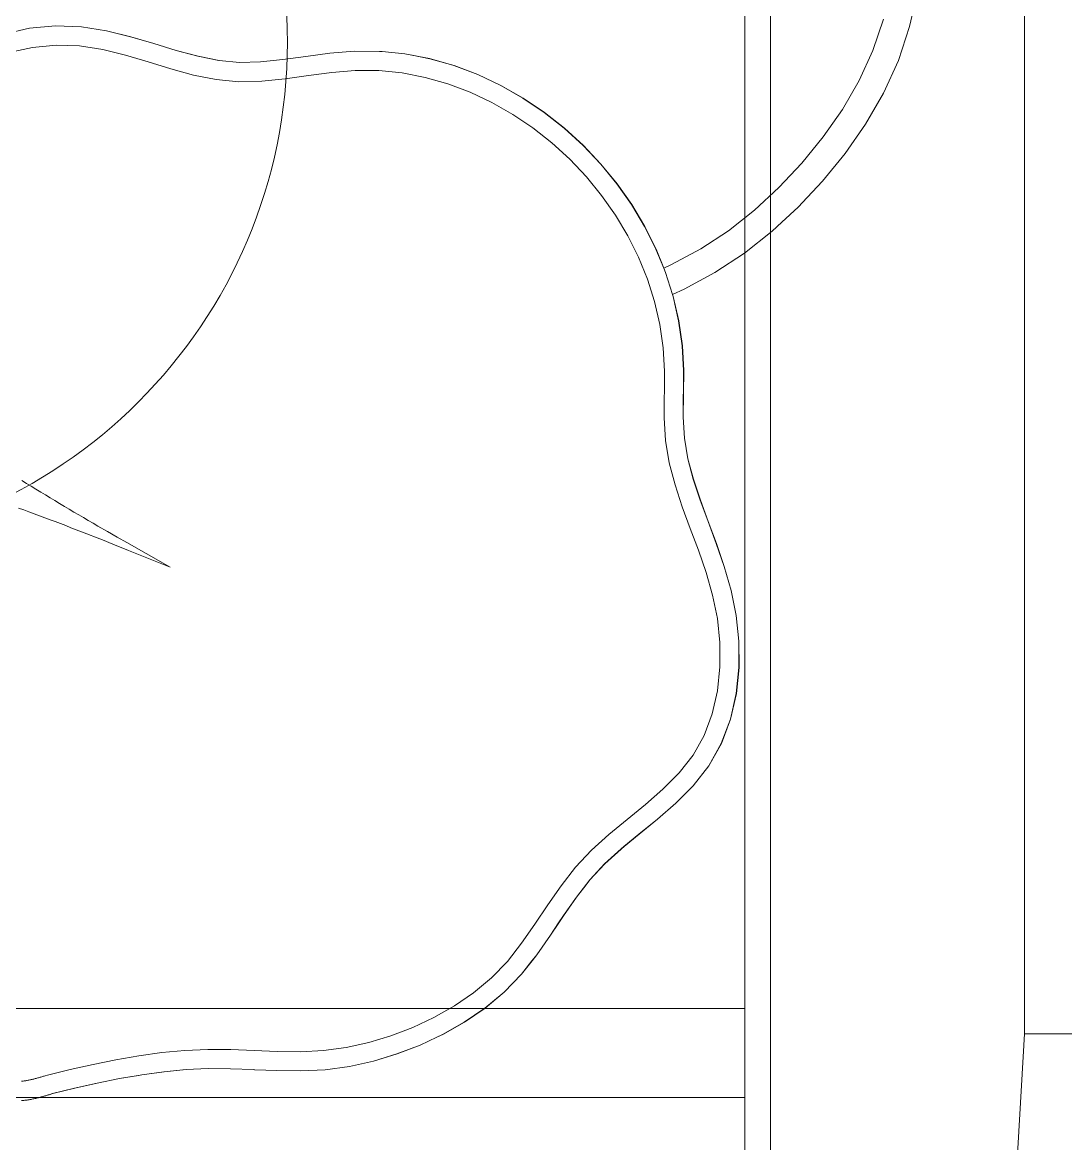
# Model space of a CAD drawing. Header units: millimetres. Extents: x 930469 to 1523124, y -120375 to 411163.
# Drawn here: x 1407635 to 1411738, y 131921 to 136332 of the extents above; entities that cross this region are included whole.
import ezdxf

# ---------------------------------------------------------------- set-up
doc = ezdxf.new("R2010")
doc.units = ezdxf.units.MM
for name, color, linetype, lineweight in [('A-NET THAY', 8, 'Continuous', 0), ('A1-KÝ HIỆU', 8, 'Continuous', 0), ('COT VACH', 8, 'Continuous', 0), ('xr', 8, 'Continuous', 0)]:
    doc.layers.add(name, color=color, linetype=linetype, lineweight=lineweight)

# ---------------------------------------------------------------- blocks, each defined once
blk = doc.blocks.new('zzz')
at = {"layer": 'xr', "ltscale": 3}
for p, q in [((1243254.9, 18139.5), (1243315.7, 18409.5)), ((1242966.5, 17951.7), (1243048, 18197.7)), ((1236330.2, 18125), (1236128.2, 18078.9)), ((1236535.2, 18144.9), (1236330.2, 18125)), ((1236738.8, 18137.4), (1236535.2, 18144.9)), ((1236739.1, 18137.4), (1236738.8, 18137.4)), ((1236740.1, 18137.3), (1236739.1, 18137.4)), ((1236935.9, 18106), (1236739.1, 18137.4)), ((1236937.2, 18105.9), (1236740.1, 18137.3)), ((1237125.3, 18059.2), (1236935.9, 18106)), ((1237126.6, 18059.1), (1236937.2, 18105.9)), ((1243166.5, 17872.2), (1243254.9, 18139.5)), ((1237307.7, 18005.2), (1237125.3, 18059.2)), ((1237309.1, 18005.1), (1237126.6, 18059.1)), ((1237484.1, 17951.4), (1237307.7, 18005.2)), ((1237485.4, 17951.4), (1237309.1, 18005.1)), ((1236354.8, 17975.3), (1236171.2, 17933.5)), ((1236540.1, 17993.3), (1236354.8, 17975.3)), ((1236724.3, 17986.5), (1236540.1, 17993.3)), ((1236724.3, 17986.5), (1236906, 17957.5)), ((1237085.8, 17913), (1236906, 17957.5)), ((1237085.8, 17913), (1237264.4, 17860.2)), ((1237484.1, 17951.4), (1237654.7, 17904.8)), ((1237485.4, 17951.4), (1237656, 17904.7)), ((1238691.9, 17928.6), (1238503.8, 17904)), ((1238691.9, 17928.6), (1238886.5, 17944.6)), ((1239084.9, 17943.8), (1238886.5, 17944.6)), ((1239085.8, 17943.7), (1239084.9, 17943.8)), ((1239086.2, 17943.7), (1239085.8, 17943.7)), ((1239103.8, 17941.9), (1239086.2, 17943.7)), ((1239105.1, 17941.8), (1239103.8, 17941.9)), ((1239282.9, 17924), (1239105.1, 17941.8)), ((1239339.1, 17913.2), (1239282.9, 17924)), ((1239284.2, 17923.9), (1239282.9, 17924)), ((1239340.5, 17913.1), (1239284.2, 17923.9)), ((1239340.5, 17913.1), (1239339.1, 17913.2)), ((1239339.1, 17913.2), (1239478.3, 17886.3)), ((1239340.5, 17913.1), (1239479.6, 17886.2)), ((1242858.2, 17714.5), (1242966.5, 17951.7)), ((1237264.4, 17860.2), (1237442.2, 17806)), ((1237654.7, 17904.8), (1237819.9, 17871.6)), ((1237656, 17904.7), (1237821.2, 17871.5)), ((1237821.2, 17871.5), (1237819.9, 17871.6)), ((1237982.4, 17856.8), (1237821.2, 17871.5)), ((1237982.4, 17856.8), (1238148.6, 17861.1)), ((1238322.5, 17879), (1238148.6, 17861.1)), ((1238322.5, 17879), (1238503.8, 17904)), ((1239670, 17831.6), (1239478.3, 17886.3)), ((1239671.3, 17831.5), (1239479.6, 17886.2)), ((1239670, 17831.6), (1239856.9, 17761)), ((1239858.2, 17760.9), (1239671.3, 17831.5)), ((1243049.3, 17614.8), (1243166.5, 17872.2)), ((1237620.1, 17757.4), (1237442.2, 17806)), ((1237620.1, 17757.4), (1237798.5, 17721.5)), ((1238341.4, 17728.6), (1238524.7, 17753.9)), ((1238524.7, 17753.9), (1238708.7, 17777.9)), ((1238893.1, 17793.1), (1238708.7, 17777.9)), ((1238893.1, 17793.1), (1239077.6, 17792.4)), ((1239261.4, 17774), (1239077.6, 17792.4)), ((1239261.4, 17774), (1239443.5, 17738.8)), ((1239443.5, 17738.8), (1239622.7, 17687.7)), ((1239856.9, 17761), (1240038.2, 17675.6)), ((1240039.5, 17675.5), (1239858.2, 17760.9)), ((1237978, 17705.1), (1237798.5, 17721.5)), ((1237978, 17705.1), (1238159.1, 17709.8)), ((1238341.4, 17728.6), (1238159.1, 17709.8)), ((1239798.1, 17621.5), (1239622.7, 17687.7)), ((1240038.2, 17675.6), (1240212.8, 17576.2)), ((1240214.1, 17576.1), (1240039.5, 17675.5)), ((1242726.7, 17487), (1242858.2, 17714.5)), ((1239968.6, 17541.1), (1239798.1, 17621.5)), ((1240379.7, 17463.8), (1240212.8, 17576.2)), ((1240381, 17463.7), (1240214.1, 17576.1)), ((1243049.3, 17614.8), (1242907.9, 17370.3)), ((1240133.1, 17447.4), (1239968.6, 17541.1)), ((1242726.7, 17487), (1242575.2, 17270.2)), ((1240290.6, 17341.3), (1240133.1, 17447.4)), ((1240537.9, 17339.2), (1240379.7, 17463.8)), ((1240539.2, 17339.1), (1240381, 17463.7)), ((1240440.2, 17223.6), (1240290.6, 17341.3)), ((1240686.6, 17203.3), (1240537.9, 17339.2)), ((1240687.9, 17203.3), (1240539.2, 17339.1)), ((1242746.5, 17139.2), (1242907.9, 17370.3)), ((1240580.7, 17095.2), (1240440.2, 17223.6)), ((1240824.7, 17057.2), (1240686.6, 17203.3)), ((1240826.1, 17057.2), (1240687.9, 17203.3)), ((1242407.2, 17065), (1242575.2, 17270.2)), ((1242746.5, 17139.2), (1242568.9, 16922)), ((1240711.4, 16957.1), (1240580.7, 17095.2)), ((1240824.7, 17057.2), (1240951.7, 16901.8)), ((1240953, 16901.7), (1240826.1, 17057.2)), ((1242407.2, 17065), (1242226.3, 16872.5)), ((1240711.4, 16957.1), (1240831.5, 16810.1)), ((1241066.8, 16737.9), (1240951.7, 16901.8)), ((1241068.1, 16737.8), (1240953, 16901.7)), ((1242033.4, 16694.3), (1242226.3, 16872.5)), ((1242448.7, 16794.2), (1242568.9, 16922)), ((1240940.3, 16655.2), (1240831.5, 16810.1)), ((1242377.8, 16718.6), (1242448.7, 16794.2)), ((1241169.2, 16566.5), (1241066.8, 16737.9)), ((1241170.5, 16566.4), (1241068.1, 16737.8)), ((1241828.6, 16532.8), (1242033.4, 16694.3)), ((1242248.7, 16599.3), (1242377.8, 16718.6)), ((1241037.1, 16493.3), (1240940.3, 16655.2)), ((1242173.4, 16529.6), (1242248.7, 16599.3)), ((1241169.2, 16566.5), (1241258.3, 16388.5)), ((1241259.6, 16388.4), (1241170.5, 16566.4)), ((1241828.6, 16532.8), (1241611.3, 16390.3)), ((1241954.6, 16357.1), (1242173.4, 16529.6)), ((1241121.1, 16325.4), (1241037.1, 16493.3)), ((1241121.1, 16325.4), (1241191.8, 16152.4)), ((1241319.9, 16237.4), (1241258.3, 16388.5)), ((1241321, 16237.9), (1241259.6, 16388.4)), ((1241611.3, 16390.3), (1241382.5, 16266.7)), ((1241954.6, 16357.1), (1241721.9, 16204.4)), ((1241319.9, 16237.4), (1241321, 16237.9)), ((1241333.2, 16204.7), (1241319.9, 16237.4)), ((1241321, 16237.9), (1241382.5, 16266.7)), ((1241334.5, 16204.6), (1241321, 16237.9)), ((1241248.2, 15975.3), (1241191.8, 16152.4)), ((1241333.2, 16204.7), (1241388.6, 16030.8)), ((1241334.5, 16204.6), (1241389.7, 16031.4)), ((1241479.7, 16073.4), (1241721.9, 16204.4)), ((1241479.7, 16073.4), (1241389.7, 16031.4)), ((1241248.2, 15975.3), (1241289.9, 15794.8)), ((1241388.6, 16030.8), (1241389.7, 16031.4)), ((1241393.3, 16016), (1241388.6, 16030.8)), ((1241394.6, 16015.9), (1241389.7, 16031.4)), ((1241437.6, 15823.3), (1241393.3, 16016)), ((1241439, 15823.2), (1241394.6, 16015.9)), ((1241315.9, 15612.1), (1241289.9, 15794.8)), ((1241465.5, 15627.6), (1241437.6, 15823.3)), ((1241466.8, 15627.5), (1241439, 15823.2)), ((1241465.5, 15627.6), (1241475.9, 15432.1)), ((1241466.8, 15627.5), (1241477.3, 15432)), ((1241325.9, 15428), (1241315.9, 15612.1)), ((1241322.6, 15060.9), (1241325.9, 15428)), ((1241472.6, 15065.5), (1241475.9, 15432.1)), ((1241473.9, 15065.4), (1241477.3, 15432)), ((1241333.2, 14881.2), (1241322.6, 15060.9)), ((1241472.6, 15065.5), (1241482.3, 14899.4)), ((1241483.7, 14899.3), (1241473.9, 15065.4)), ((1241333.2, 14881.2), (1241363.3, 14705.4)), ((1241509.7, 14738.9), (1241482.3, 14899.4)), ((1241511, 14738.8), (1241483.7, 14899.3)), ((1241552.6, 14577.3), (1241509.7, 14738.9)), ((1241554, 14577.2), (1241511, 14738.8)), ((1241409.3, 14532.6), (1241363.3, 14705.4)), ((1236269.9, 14567.9), (1236306.9, 14544.9)), ((1241607.3, 14412.8), (1241552.6, 14577.3)), ((1241554, 14577.2), (1241608.6, 14412.7)), ((1236306.9, 14544.9), (1236344, 14521.9)), ((1236344, 14521.9), (1236381.1, 14499.1)), ((1236381.1, 14499.1), (1236418.2, 14476.4)), ((1236418.2, 14476.4), (1236455.5, 14453.7)), ((1241466.3, 14361.3), (1241409.3, 14532.6)), ((1236492.8, 14431.1), (1236455.5, 14453.7)), ((1236492.8, 14431.1), (1236530.1, 14408.6)), ((1236530.1, 14408.6), (1236567.5, 14386.2)), ((1236567.5, 14386.2), (1236605, 14363.9)), ((1241669.2, 14244.2), (1241607.3, 14412.8)), ((1241670.6, 14244.2), (1241608.6, 14412.7)), ((1236242.9, 14350.7), (1236284.4, 14335.7)), ((1236284.4, 14335.7), (1236325.9, 14320.5)), ((1236325.9, 14320.5), (1236367.3, 14305.3)), ((1236408.8, 14290), (1236367.3, 14305.3)), ((1236605, 14363.9), (1236642.5, 14341.6)), ((1236642.5, 14341.6), (1236680.1, 14319.4)), ((1236717.7, 14297.2), (1236680.1, 14319.4)), ((1236717.7, 14297.2), (1236755.3, 14275.1)), ((1241529.3, 14190.2), (1241466.3, 14361.3)), ((1236408.8, 14290), (1236450.1, 14274.5)), ((1236450.1, 14274.5), (1236491.5, 14259)), ((1236491.5, 14259), (1236532.8, 14243.4)), ((1236532.8, 14243.4), (1236574.2, 14227.7)), ((1236574.2, 14227.7), (1236615.4, 14211.9)), ((1236656.7, 14196), (1236615.4, 14211.9)), ((1236755.3, 14275.1), (1236793, 14253.1)), ((1236793, 14253.1), (1236830.7, 14231.1)), ((1236830.7, 14231.1), (1236868.5, 14209.2)), ((1236944.1, 14165.5), (1236868.5, 14209.2)), ((1241669.2, 14244.2), (1241733.7, 14070.6)), ((1241735, 14070.5), (1241670.6, 14244.2)), ((1236656.7, 14196), (1236697.9, 14180)), ((1236697.9, 14180), (1236739.1, 14164)), ((1236739.1, 14164), (1236780.3, 14147.9)), ((1236862.7, 14115.5), (1236780.3, 14147.9)), ((1236862.7, 14115.5), (1236903.8, 14099.2)), ((1237019.8, 14122), (1236944.1, 14165.5)), ((1237095.6, 14078.6), (1237019.8, 14122)), ((1241593.3, 14018), (1241529.3, 14190.2)), ((1236986, 14066.5), (1236903.8, 14099.2)), ((1237109.3, 14017.1), (1236986, 14066.5)), ((1237095.6, 14078.6), (1237247.4, 13992.1)), ((1241795.5, 13890.6), (1241733.7, 14070.6)), ((1241796.8, 13890.5), (1241735, 14070.5)), ((1237437.4, 13884.3), (1237109.3, 14017.1)), ((1237247.4, 13992.1), (1237437.4, 13884.3)), ((1241593.3, 14018), (1241653.4, 13843.2)), ((1241849.4, 13702.6), (1241795.5, 13890.6)), ((1241850.7, 13702.5), (1241796.8, 13890.5)), ((1241704.7, 13664.7), (1241653.4, 13843.2)), ((1241889.3, 13505.9), (1241849.4, 13702.6)), ((1241890.6, 13505.8), (1241850.7, 13702.5)), ((1241704.7, 13664.7), (1241742.2, 13480.8)), ((1241910.7, 13302.1), (1241889.3, 13505.9)), ((1241912, 13302), (1241890.6, 13505.8)), ((1241761.9, 13292), (1241742.2, 13480.8)), ((1241762.6, 13101.5), (1241761.9, 13292)), ((1241911.4, 13095.7), (1241910.7, 13302.1)), ((1241912.7, 13095.6), (1241912, 13302)), ((1241762.6, 13101.5), (1241743.1, 12913.6)), ((1241890, 12890.5), (1241911.4, 13095.7)), ((1241891.4, 12890.4), (1241912.7, 13095.6)), ((1241702.1, 12732.4), (1241743.1, 12913.6)), ((1241844.7, 12690.1), (1241890, 12890.5)), ((1241846, 12690), (1241891.4, 12890.4)), ((1241638.4, 12561.8), (1241702.1, 12732.4)), ((1241773.3, 12498.7), (1241844.7, 12690.1)), ((1241774.6, 12498.6), (1241846, 12690)), ((1241551, 12406.1), (1241638.4, 12561.8)), ((1241674.2, 12322.1), (1241773.3, 12498.7)), ((1241675.5, 12322), (1241774.6, 12498.6)), ((1241441.1, 12266.2), (1241551, 12406.1)), ((1241314, 12138.4), (1241441.1, 12266.2)), ((1241551.4, 12165.9), (1241674.2, 12322.1)), ((1241552.7, 12165.8), (1241675.5, 12322)), ((1241175.7, 12018), (1241314, 12138.4)), ((1241414.2, 12027.8), (1241551.4, 12165.9)), ((1241415.5, 12027.7), (1241552.7, 12165.8)), ((1241031.9, 11900.8), (1241175.7, 12018)), ((1241269.8, 11902.3), (1241414.2, 12027.8)), ((1241271.1, 11902.2), (1241415.5, 12027.7)), ((1240888.5, 11782.3), (1241031.9, 11900.8)), ((1241124.6, 11783.8), (1241269.8, 11902.3)), ((1241125.9, 11783.7), (1241271.1, 11902.2)), ((1240751.2, 11658.2), (1240888.5, 11782.3)), ((1241007.2, 11686.9), (1241124.6, 11783.8)), ((1241008.6, 11686.9), (1241125.9, 11783.7)), ((1240625.7, 11524), (1240751.2, 11658.2)), ((1240854.3, 11550.3), (1240984.2, 11667.9)), ((1240855.6, 11550.2), (1240985.5, 11667.8)), ((1240984.2, 11667.9), (1241007.2, 11686.9)), ((1240985.5, 11667.8), (1241008.6, 11686.9)), ((1241007.2, 11686.9), (1241008.6, 11686.9)), ((1240513.2, 11379.2), (1240625.7, 11524)), ((1240738.1, 11425.8), (1240854.3, 11550.3)), ((1240739.4, 11425.7), (1240855.6, 11550.2)), ((1240632.6, 11289.9), (1240738.1, 11425.8)), ((1240633.9, 11289.8), (1240709.3, 11386.9)), ((1240709.3, 11386.9), (1240739.4, 11425.7)), ((1240408.7, 11228.2), (1240513.2, 11379.2)), ((1240306.8, 11075.5), (1240408.7, 11228.2)), ((1240531.2, 11143.4), (1240632.6, 11289.9)), ((1240532.5, 11143.3), (1240633.9, 11289.8)), ((1240493.5, 11086.9), (1240531.2, 11143.4)), ((1240494.9, 11086.9), (1240532.5, 11143.3)), ((1240202.3, 10925.8), (1240306.8, 11075.5)), ((1240429.2, 10990.5), (1240493.5, 11086.9)), ((1240430.5, 10990.4), (1240494.9, 11086.9)), ((1240493.5, 11086.9), (1240494.9, 11086.9)), ((1240321.1, 10835.6), (1240429.2, 10990.5)), ((1240322.4, 10835.5), (1240430.5, 10990.4)), ((1240089.7, 10783.5), (1240202.3, 10925.8)), ((1239964, 10653.3), (1240089.7, 10783.5)), ((1240201, 10683.9), (1240282.5, 10786.9)), ((1240202.3, 10683.8), (1240283.9, 10786.9)), ((1240282.5, 10786.9), (1240321.1, 10835.6)), ((1240282.5, 10786.9), (1240283.9, 10786.9)), ((1240283.9, 10786.9), (1240322.4, 10835.5)), ((1240064.5, 10542.3), (1240201, 10683.9)), ((1240065.8, 10542.2), (1240202.3, 10683.8)), ((1239824.3, 10536.7), (1239964, 10653.3)), ((1239673, 10433.4), (1239824.3, 10536.7)), ((1239913.1, 10415.8), (1240064.5, 10542.3)), ((1239999.6, 10486.9), (1240065.8, 10542.2)), ((1239673, 10433.4), (1239512.5, 10342.8)), ((1239750.5, 10304.7), (1239913.1, 10415.8)), ((1239914.4, 10415.7), (1239751.8, 10304.6)), ((1239914.4, 10415.7), (1239999.6, 10486.9)), ((1239345.2, 10264.6), (1239512.5, 10342.8)), ((1239345.2, 10264.6), (1239173.6, 10198.3)), ((1239579.5, 10208.1), (1239750.5, 10304.7)), ((1239580.9, 10208), (1239751.8, 10304.6)), ((1238821.8, 10105.2), (1238998.9, 10144.7)), ((1238998.9, 10144.7), (1239173.6, 10198.3)), ((1239402.6, 10125.3), (1239534.1, 10186.9)), ((1239403.9, 10125.2), (1239535.6, 10186.9)), ((1239534.1, 10186.9), (1239579.5, 10208.1)), ((1239534.1, 10186.9), (1239535.6, 10186.9)), ((1239535.6, 10186.9), (1239580.9, 10208)), ((1237189.6, 10041.3), (1237370.1, 10066.2)), ((1237551.1, 10083.3), (1237370.1, 10066.2)), ((1237551.1, 10083.3), (1237732.7, 10091.5)), ((1237732.7, 10091.5), (1237915, 10090.1)), ((1237915, 10090.1), (1238097.6, 10083)), ((1238280, 10075.6), (1238097.6, 10083)), ((1238280, 10075.6), (1238461.9, 10073.3)), ((1238642.6, 10081.6), (1238461.9, 10073.3)), ((1238821.8, 10105.2), (1238642.6, 10081.6)), ((1239221.4, 10055.3), (1239402.6, 10125.3)), ((1239222.7, 10055.2), (1239403.9, 10125.2)), ((1236650.5, 9932.7), (1236829.9, 9973.3)), ((1236829.9, 9973.3), (1237009.6, 10009.9)), ((1237009.6, 10009.9), (1237189.6, 10041.3)), ((1238847, 9956.2), (1239036.2, 9998.3)), ((1238848.4, 9956.1), (1239037.5, 9998.2)), ((1239221.4, 10055.3), (1239036.2, 9998.3)), ((1239222.7, 10055.2), (1239037.5, 9998.2)), ((1236445.9, 9881.5), (1236439.5, 9879.6)), ((1236452.2, 9883.4), (1236445.9, 9881.5)), ((1236452.2, 9883.4), (1236471.2, 9889.3)), ((1236650.5, 9932.7), (1236471.2, 9889.3)), ((1237037.8, 9861.1), (1237185.6, 9886.9)), ((1237039.1, 9861), (1237187.5, 9886.9)), ((1237185.6, 9886.9), (1237213, 9891.6)), ((1237185.6, 9886.9), (1237187.5, 9886.9)), ((1237187.5, 9886.9), (1237214.3, 9891.5)), ((1237213, 9891.6), (1237387.5, 9915.7)), ((1237214.3, 9891.5), (1237388.9, 9915.6)), ((1237561.6, 9932.2), (1237387.5, 9915.7)), ((1237388.9, 9915.6), (1237562.9, 9932.1)), ((1237561.6, 9932.2), (1237735.5, 9940.1)), ((1237562.9, 9932.1), (1237736.8, 9940)), ((1237735.5, 9940.1), (1237911.3, 9938.8)), ((1237912.7, 9938.7), (1237736.8, 9940)), ((1237911.3, 9938.8), (1237912.7, 9938.7)), ((1237912.7, 9938.7), (1238091.4, 9931.8)), ((1238091.4, 9931.8), (1238092.7, 9931.7)), ((1238092.7, 9931.7), (1238100.5, 9931.4)), ((1238100.5, 9931.4), (1238101.8, 9931.3)), ((1238101.8, 9931.3), (1238275.6, 9924.3)), ((1238275.6, 9924.3), (1238277, 9924.2)), ((1238463.8, 9921.9), (1238275.6, 9924.3)), ((1238465.2, 9921.8), (1238277, 9924.2)), ((1238463.8, 9921.9), (1238655.2, 9930.7)), ((1238465.2, 9921.8), (1238656.5, 9930.6)), ((1238847, 9956.2), (1238655.2, 9930.7)), ((1238848.4, 9956.1), (1238656.5, 9930.6)), ((1236274.8, 9841.2), (1236268.5, 9840.5)), ((1236281.1, 9842), (1236274.8, 9841.2)), ((1236287.5, 9842.9), (1236281.1, 9842)), ((1236293.8, 9843.8), (1236287.5, 9842.9)), ((1236300.1, 9844.8), (1236293.8, 9843.8)), ((1236306.5, 9845.9), (1236300.1, 9844.8)), ((1236312.8, 9847), (1236306.5, 9845.9)), ((1236319.1, 9848.2), (1236312.8, 9847)), ((1236325.5, 9849.5), (1236319.1, 9848.2)), ((1236331.8, 9850.8), (1236325.5, 9849.5)), ((1236338.1, 9852.2), (1236331.8, 9850.8)), ((1236344.5, 9853.6), (1236338.1, 9852.2)), ((1236350.8, 9855.1), (1236344.5, 9853.6)), ((1236357.1, 9856.6), (1236350.8, 9855.1)), ((1236363.5, 9858.2), (1236357.1, 9856.6)), ((1236369.8, 9859.8), (1236363.5, 9858.2)), ((1236376.1, 9861.4), (1236369.8, 9859.8)), ((1236382.5, 9863.1), (1236376.1, 9861.4)), ((1236388.8, 9864.9), (1236382.5, 9863.1)), ((1236395.2, 9866.6), (1236388.8, 9864.9)), ((1236401.5, 9868.4), (1236395.2, 9866.6)), ((1236407.8, 9870.2), (1236401.5, 9868.4)), ((1236414.2, 9872), (1236407.8, 9870.2)), ((1236420.5, 9873.9), (1236414.2, 9872)), ((1236426.9, 9875.8), (1236420.5, 9873.9)), ((1236433.2, 9877.7), (1236426.9, 9875.8)), ((1236439.5, 9879.6), (1236433.2, 9877.7)), ((1236685.3, 9785.2), (1236861.9, 9825.2)), ((1236863.2, 9825.1), (1236686.6, 9785.1)), ((1236861.9, 9825.2), (1237037.8, 9861.1)), ((1236863.2, 9825.1), (1237039.1, 9861)), ((1236363.7, 9702.6), (1236371.2, 9704.3)), ((1236365, 9702.6), (1236372.6, 9704.2)), ((1236371.2, 9704.3), (1236378.7, 9706)), ((1236372.6, 9704.2), (1236380, 9705.9)), ((1236378.7, 9706), (1236386.1, 9707.7)), ((1236380, 9705.9), (1236387.4, 9707.6)), ((1236386.1, 9707.7), (1236393.5, 9709.4)), ((1236387.4, 9707.6), (1236394.8, 9709.4)), ((1236393.5, 9709.4), (1236400.7, 9711.3)), ((1236394.8, 9709.4), (1236402.1, 9711.2)), ((1236408, 9713.1), (1236400.7, 9711.3)), ((1236409.3, 9713), (1236402.1, 9711.2)), ((1236408, 9713.1), (1236415.1, 9715)), ((1236409.3, 9713), (1236416.5, 9714.9)), ((1236415.1, 9715), (1236422.2, 9716.9)), ((1236416.5, 9714.9), (1236423.6, 9716.8)), ((1236422.2, 9716.9), (1236429.3, 9718.8)), ((1236423.6, 9716.8), (1236430.6, 9718.7)), ((1236429.3, 9718.8), (1236436.3, 9720.7)), ((1236430.6, 9718.7), (1236437.6, 9720.6)), ((1236436.3, 9720.7), (1236443.2, 9722.7)), ((1236437.6, 9720.6), (1236444.5, 9722.6)), ((1236443.2, 9722.7), (1236450.1, 9724.6)), ((1236444.5, 9722.6), (1236451.4, 9724.5)), ((1236450.1, 9724.6), (1236456.9, 9726.6)), ((1236451.4, 9724.5), (1236458.3, 9726.5)), ((1236456.9, 9726.6), (1236463.7, 9728.6)), ((1236458.3, 9726.5), (1236465, 9728.5)), ((1236463.7, 9728.6), (1236470.4, 9730.6)), ((1236465, 9728.5), (1236471.8, 9730.5)), ((1236470.4, 9730.6), (1236477.1, 9732.6)), ((1236471.8, 9730.5), (1236478.4, 9732.5)), ((1236477.1, 9732.6), (1236483.7, 9734.6)), ((1236478.4, 9732.5), (1236485, 9734.5)), ((1236483.7, 9734.6), (1236490.3, 9736.6)), ((1236485, 9734.5), (1236491.6, 9736.5)), ((1236511.6, 9743.1), (1236490.3, 9736.6)), ((1236491.6, 9736.5), (1236498.1, 9738.5)), ((1236498.1, 9738.5), (1236513, 9743.1)), ((1236511.6, 9743.1), (1236685.3, 9785.2)), ((1236513, 9743.1), (1236686.6, 9785.1)), ((1236268.4, 9688.3), (1236276.7, 9689)), ((1236269.8, 9688.2), (1236278.1, 9688.9)), ((1236276.7, 9689), (1236285, 9689.9)), ((1236278.1, 9688.9), (1236286.3, 9689.8)), ((1236285, 9689.9), (1236293.1, 9690.8)), ((1236286.3, 9689.8), (1236294.5, 9690.7)), ((1236293.1, 9690.8), (1236301.2, 9691.8)), ((1236294.5, 9690.7), (1236302.6, 9691.7)), ((1236301.2, 9691.8), (1236309.3, 9692.9)), ((1236302.6, 9691.7), (1236310.6, 9692.8)), ((1236309.3, 9692.9), (1236317.3, 9694.1)), ((1236310.6, 9692.8), (1236318.6, 9694)), ((1236317.3, 9694.1), (1236325.2, 9695.3)), ((1236318.6, 9694), (1236326.5, 9695.2)), ((1236325.2, 9695.3), (1236333, 9696.7)), ((1236326.5, 9695.2), (1236334.3, 9696.6)), ((1236333, 9696.7), (1236340.8, 9698.1)), ((1236334.3, 9696.6), (1236342.1, 9698)), ((1236340.8, 9698.1), (1236348.5, 9699.5)), ((1236342.1, 9698), (1236349.8, 9699.4)), ((1236348.5, 9699.5), (1236356.1, 9701.1)), ((1236349.8, 9699.4), (1236357.5, 9701)), ((1236356.1, 9701.1), (1236363.7, 9702.6)), ((1236357.5, 9701), (1236365, 9702.6))]:
    blk.add_line(p, q, dxfattribs=at)
blk = doc.blocks.new('frefegthmm')
at = {"layer": 'A-NET THAY', "ltscale": 3}
for p, q in [((1595760.1, 515098.5), (1595760.1, 522698.5)), ((1596110.1, 515098.5), (1596110.1, 522698.5))]:
    blk.add_line(p, q, dxfattribs=at)
blk.add_lwpolyline([(1595860.1, 523798.5), (1595860.1, 525148.5)], dxfattribs=at)
for points in [[(1576010.1, 522798.5), (1607910.1, 522798.5), (1607910.1, 523098.5), (1595860.1, 523798.5), (1588060.1, 523798.5), (1576010.1, 523098.5)], [(1588160.1, 515098.5), (1595760.1, 515098.5), (1595760.1, 522698.5), (1588160.1, 522698.5)]]:
    blk.add_lwpolyline(points, close=True, dxfattribs=at)
blk.add_circle((1591960.1, 518898.5), 2000, dxfattribs=at)
at = {"layer": 'A1-KÝ HIỆU', "ltscale": 3}
blk.add_lwpolyline([(1607910.1, 522798.5), (1576010.1, 522798.5), (1576010.1, 522698.5), (1607910.1, 522698.5)], close=True, dxfattribs=at)
at = {"layer": 'A-NET THAY', "xscale": 0.5, "yscale": 0.5, "zscale": 0.5, "rotation": 90}
blk.add_blockref('zzz', (1600967.1, -98281), dxfattribs=at)

msp = doc.modelspace()

# ---------------------------------------------------------------- block references
at = {"layer": 'COT VACH', "rotation": 269.9999999999985}
msp.add_blockref('frefegthmm', (887778.3, 1728213.1), dxfattribs=at)

doc.saveas('drawing.dxf')
